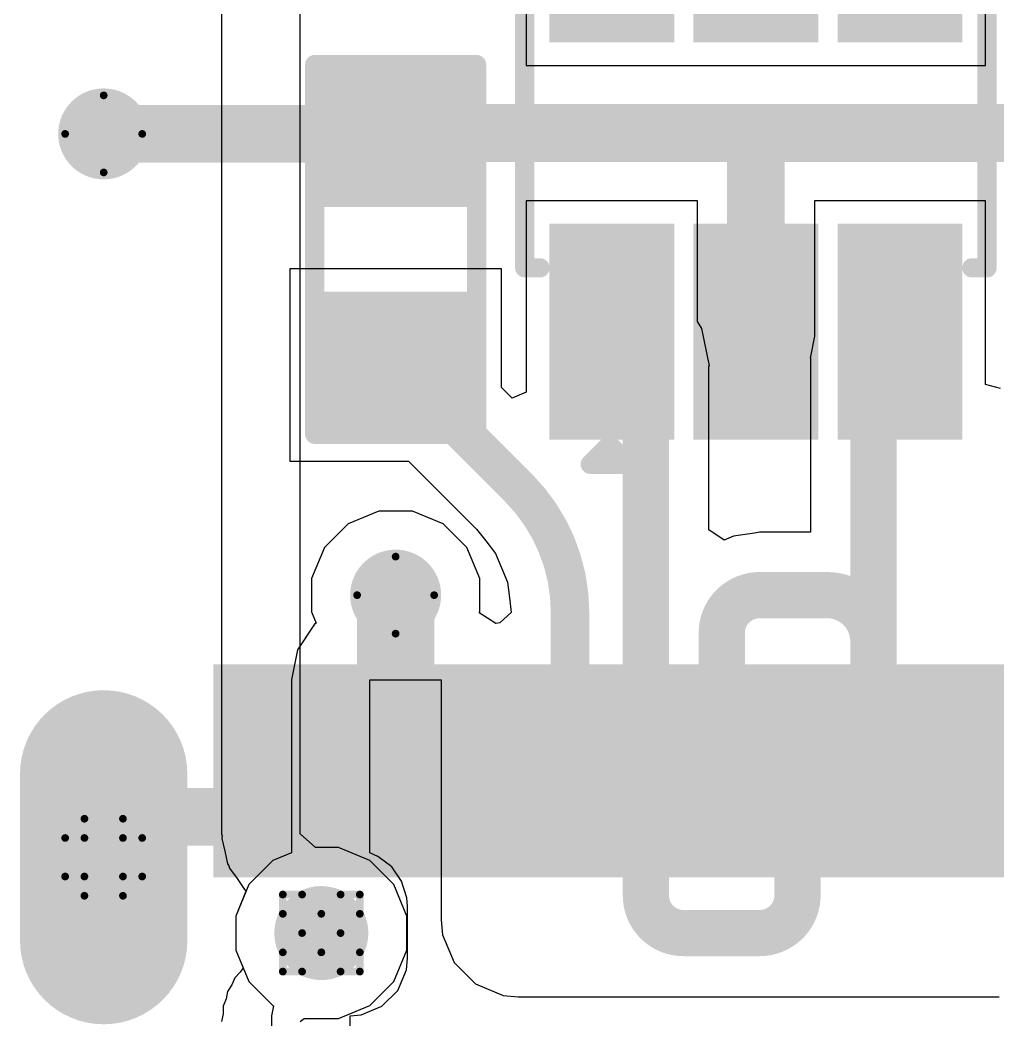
# Model space of a CAD drawing. Header units: inches. Extents: x -14 to 270, y -5 to 115.
# Drawn here: x 53.92 to 60.37, y 0.3 to 6.89 of the extents above; entities that cross this region are included whole.
import ezdxf

# ---------------------------------------------------------------- set-up
doc = ezdxf.new("R2010")
doc.units = ezdxf.units.IN
for name, color, linetype in [('Bottom Layer', 5, 'Continuous'), ('Bottom Solder', 6, 'Continuous'), ('Drill Drawing', 1, 'Continuous'), ('Multi-Layer', 9, 'Continuous'), ('Pad Holes', 156, 'Continuous'), ('Top Layer', 1, 'Continuous'), ('Top Overlay', 2, 'Continuous'), ('Top Paste', 8, 'Continuous'), ('Top Solder', 216, 'Continuous'), ('Via Holes', 16, 'Continuous')]:
    doc.layers.add(name, color=color, linetype=linetype)

# ---------------------------------------------------------------- blocks, each defined once
blk = doc.blocks.new('SOT_23_6_49')
at = {"layer": 'Top Layer'}
for points in [[(-1.92, 1.26), (-0.7, 1.26), (-0.7, 0.64), (-1.92, 0.64)], [(0.7, 1.26), (1.92, 1.26), (1.92, 0.64), (0.7, 0.64)], [(-1.92, 0.31), (-0.7, 0.31), (-0.7, -0.31), (-1.92, -0.31)], [(0.7, 0.31), (1.92, 0.31), (1.92, -0.31), (0.7, -0.31)], [(-1.92, -0.64), (-0.7, -0.64), (-0.7, -1.26), (-1.92, -1.26)], [(0.7, -0.64), (1.92, -0.64), (1.92, -1.26), (0.7, -1.26)]]:
    blk.add_hatch(color=1, dxfattribs=at).paths.add_polyline_path(points)
at = {"layer": 'Top Paste'}
for points in [[(-1.92, 1.26), (-0.7, 1.26), (-0.7, 0.64), (-1.92, 0.64)], [(0.7, 1.26), (1.92, 1.26), (1.92, 0.64), (0.7, 0.64)], [(-1.92, 0.31), (-0.7, 0.31), (-0.7, -0.31), (-1.92, -0.31)], [(0.7, 0.31), (1.92, 0.31), (1.92, -0.31), (0.7, -0.31)], [(-1.92, -0.64), (-0.7, -0.64), (-0.7, -1.26), (-1.92, -1.26)], [(0.7, -0.64), (1.92, -0.64), (1.92, -1.26), (0.7, -1.26)]]:
    blk.add_hatch(color=8, dxfattribs=at).paths.add_polyline_path(points)
at = {"layer": 'Top Solder'}
for points in [[(-2.0216, 1.3616), (-0.5984, 1.3616), (-0.5984, 0.5384), (-2.0216, 0.5384)], [(0.5984, 1.3616), (2.0216, 1.3616), (2.0216, 0.5384), (0.5984, 0.5384)], [(-2.0216, 0.4116), (-0.5984, 0.4116), (-0.5984, -0.4116), (-2.0216, -0.4116)], [(0.5984, 0.4116), (2.0216, 0.4116), (2.0216, -0.4116), (0.5984, -0.4116)], [(-2.0216, -0.5384), (-0.5984, -0.5384), (-0.5984, -1.3616), (-2.0216, -1.3616)], [(0.5984, -0.5384), (2.0216, -0.5384), (2.0216, -1.3616), (0.5984, -1.3616)]]:
    blk.add_hatch(color=216, dxfattribs=at).paths.add_polyline_path(points)
at = {"layer": 'Top Overlay'}
for points in [[(-0.889, 1.524, 0.127, 0.127, 0), (0.8636, 1.524, 0.127, 0.127, 0)], [(-0.889, 1.524, 0.127, 0.127, 0), (-0.889, 1.424, 0.127, 0.127, 0)], [(0.8636, 1.524, 0.127, 0.127, 0), (0.8636, 1.424, 0.127, 0.127, 0)], [(-2.1844, 1.0922, 0.127, 0.127, 0), (-2.0574, 0.9652, 0.127, 0.127, 0)], [(-2.1844, 1.0922, 0.127, 0.127, 0), (-2.1844, 0.8382, 0.127, 0.127, 0)], [(-2.0574, 0.9652, 0.127, 0.127, 0), (-2.1844, 0.8382, 0.127, 0.127, 0)], [(-0.889, -1.424, 0.127, 0.127, 0), (-0.889, -1.524, 0.127, 0.127, 0)], [(0.8636, -1.424, 0.127, 0.127, 0), (0.8636, -1.524, 0.127, 0.127, 0)], [(-0.889, -1.524, 0.127, 0.127, 0), (0.8636, -1.524, 0.127, 0.127, 0)]]:
    blk.add_lwpolyline(points, format="xyseb", dxfattribs=at)
for points in [[(-0.9207, 1.524, 0.0635, 0.0635, 1), (-0.8572, 1.524, 0.0635, 0.0635, 1)], [(-0.9207, 1.524, 0.0635, 0.0635, 1), (-0.8572, 1.524, 0.0635, 0.0635, 1)], [(0.8318, 1.524, 0.0635, 0.0635, 1), (0.8953, 1.524, 0.0635, 0.0635, 1)], [(0.8318, 1.524, 0.0635, 0.0635, 1), (0.8953, 1.524, 0.0635, 0.0635, 1)], [(-0.9207, 1.424, 0.0635, 0.0635, 1), (-0.8572, 1.424, 0.0635, 0.0635, 1)], [(0.8318, 1.424, 0.0635, 0.0635, 1), (0.8953, 1.424, 0.0635, 0.0635, 1)], [(-2.2161, 1.0922, 0.0635, 0.0635, 1), (-2.1526, 1.0922, 0.0635, 0.0635, 1)], [(-2.2161, 1.0922, 0.0635, 0.0635, 1), (-2.1526, 1.0922, 0.0635, 0.0635, 1)], [(-2.0892, 0.9652, 0.0635, 0.0635, 1), (-2.0257, 0.9652, 0.0635, 0.0635, 1)], [(-2.0892, 0.9652, 0.0635, 0.0635, 1), (-2.0257, 0.9652, 0.0635, 0.0635, 1)], [(-2.2161, 0.8382, 0.0635, 0.0635, 1), (-2.1526, 0.8382, 0.0635, 0.0635, 1)], [(-2.2161, 0.8382, 0.0635, 0.0635, 1), (-2.1526, 0.8382, 0.0635, 0.0635, 1)], [(-0.9207, -1.424, 0.0635, 0.0635, 1), (-0.8572, -1.424, 0.0635, 0.0635, 1)], [(0.8318, -1.424, 0.0635, 0.0635, 1), (0.8953, -1.424, 0.0635, 0.0635, 1)], [(-0.9207, -1.524, 0.0635, 0.0635, 1), (-0.8572, -1.524, 0.0635, 0.0635, 1)], [(-0.9207, -1.524, 0.0635, 0.0635, 1), (-0.8572, -1.524, 0.0635, 0.0635, 1)], [(0.8318, -1.524, 0.0635, 0.0635, 1), (0.8953, -1.524, 0.0635, 0.0635, 1)], [(0.8318, -1.524, 0.0635, 0.0635, 1), (0.8953, -1.524, 0.0635, 0.0635, 1)]]:
    blk.add_lwpolyline(points, format="xyseb", close=True, dxfattribs=at)
blk = doc.blocks.new('R___0603_82')
at = {"layer": 'Top Layer'}
for points in [[(-0.381, 0.4445), (-0.381, -0.4445), (-1.143, -0.4445), (-1.143, 0.4445)], [(1.143, 0.4445), (1.143, -0.4445), (0.381, -0.4445), (0.381, 0.4445)]]:
    blk.add_hatch(color=1, dxfattribs=at).paths.add_polyline_path(points)
at = {"layer": 'Top Paste'}
for points in [[(-0.381, 0.4445), (-0.381, -0.4445), (-1.143, -0.4445), (-1.143, 0.4445)], [(1.143, 0.4445), (1.143, -0.4445), (0.381, -0.4445), (0.381, 0.4445)]]:
    blk.add_hatch(color=8, dxfattribs=at).paths.add_polyline_path(points)
at = {"layer": 'Top Solder'}
for points in [[(-0.2794, 0.5461), (-0.2794, -0.5461), (-1.2446, -0.5461), (-1.2446, 0.5461)], [(1.2446, 0.5461), (1.2446, -0.5461), (0.2794, -0.5461), (0.2794, 0.5461)]]:
    blk.add_hatch(color=216, dxfattribs=at).paths.add_polyline_path(points)
at = {"layer": 'Top Overlay'}
for points in [[(-1.2192, 0.5334, 0.127, 0.127, 0), (1.2192, 0.5334, 0.127, 0.127, 0)], [(-1.2192, 0.5334, 0.127, 0.127, 0), (-1.2192, -0.5334, 0.127, 0.127, 0)], [(1.2192, 0.5334, 0.127, 0.127, 0), (1.2192, -0.5334, 0.127, 0.127, 0)], [(-1.2192, -0.5334, 0.127, 0.127, 0), (1.2192, -0.5334, 0.127, 0.127, 0)]]:
    blk.add_lwpolyline(points, format="xyseb", dxfattribs=at)
for points in [[(-1.25095, 0.5334, 0.0635, 0.0635, 1), (-1.18745, 0.5334, 0.0635, 0.0635, 1)], [(-1.25095, 0.5334, 0.0635, 0.0635, 1), (-1.18745, 0.5334, 0.0635, 0.0635, 1)], [(1.18745, 0.5334, 0.0635, 0.0635, 1), (1.25095, 0.5334, 0.0635, 0.0635, 1)], [(1.18745, 0.5334, 0.0635, 0.0635, 1), (1.25095, 0.5334, 0.0635, 0.0635, 1)], [(-1.25095, -0.5334, 0.0635, 0.0635, 1), (-1.18745, -0.5334, 0.0635, 0.0635, 1)], [(-1.25095, -0.5334, 0.0635, 0.0635, 1), (-1.18745, -0.5334, 0.0635, 0.0635, 1)], [(1.18745, -0.5334, 0.0635, 0.0635, 1), (1.25095, -0.5334, 0.0635, 0.0635, 1)], [(1.18745, -0.5334, 0.0635, 0.0635, 1), (1.25095, -0.5334, 0.0635, 0.0635, 1)]]:
    blk.add_lwpolyline(points, format="xyseb", close=True, dxfattribs=at)
blk = doc.blocks.new('TYPE_C_31_M_12__99')
at = {"layer": 'Bottom Layer'}
h = blk.add_hatch(color=5, dxfattribs=at)
edge = h.paths.add_edge_path()
edge.add_arc((-4.325, 2.355), 0.45, 0, 180)
edge.add_line((-4.775, 2.355), (-4.775, 1.255))
edge.add_arc((-4.325, 1.255), 0.45, 180, 360)
edge.add_line((-3.875, 1.255), (-3.875, 2.355))
at = {"layer": 'Bottom Solder'}
h = blk.add_hatch(color=6, dxfattribs=at)
edge = h.paths.add_edge_path()
edge.add_arc((-4.325, 2.355), 0.5516, 0, 180)
edge.add_line((-4.8766, 2.355), (-4.8766, 1.255))
edge.add_arc((-4.325, 1.255), 0.5516, 180, 360)
edge.add_line((-3.7734, 1.255), (-3.7734, 2.355))
h = blk.add_hatch(color=6, dxfattribs=at)
edge = h.paths.add_edge_path()
edge.add_arc((-2.89, 1.305), 0.1016, 0, 360)
at = {"layer": 'Multi-Layer'}
h = blk.add_hatch(color=9, dxfattribs=at)
edge = h.paths.add_edge_path()
edge.add_arc((-4.325, 2.355), 0.45, 0, 180)
edge.add_line((-4.775, 2.355), (-4.775, 1.255))
edge.add_arc((-4.325, 1.255), 0.45, 180, 360)
edge.add_line((-3.875, 1.255), (-3.875, 2.355))
at = {"layer": 'Pad Holes'}
h = blk.add_hatch(color=7, dxfattribs=at)
edge = h.paths.add_edge_path()
edge.add_arc((-4.325, 1.255), 0.3, 180, 360)
edge.add_line((-4.025, 1.255), (-4.025, 2.355))
edge.add_arc((-4.325, 2.355), 0.3, 0, 180)
edge.add_line((-4.625, 2.355), (-4.625, 1.255))
h = blk.add_hatch(color=7, dxfattribs=at)
edge = h.paths.add_edge_path()
edge.add_arc((-2.89, 1.305), 0.31, 0, 360)
at = {"layer": 'Top Layer'}
for points in [[(-3.5, 2.975), (-2.9, 2.975), (-2.9, 1.775), (-3.5, 1.775)], [(-2.7, 2.975), (-2.1, 2.975), (-2.1, 1.775), (-2.7, 1.775)], [(-1.9, 2.975), (-1.6, 2.975), (-1.6, 1.775), (-1.9, 1.775)], [(-1.4, 2.975), (-1.1, 2.975), (-1.1, 1.775), (-1.4, 1.775)], [(-0.9, 2.975), (-0.6, 2.975), (-0.6, 1.775), (-0.9, 1.775)], [(-0.4, 2.975), (-0.1, 2.975), (-0.1, 1.775), (-0.4, 1.775)], [(0.4, 1.775), (0.1, 1.775), (0.1, 2.975), (0.4, 2.975)], [(0.9, 1.775), (0.6, 1.775), (0.6, 2.975), (0.9, 2.975)], [(1.4, 1.775), (1.1, 1.775), (1.1, 2.975), (1.4, 2.975)]]:
    blk.add_hatch(color=1, dxfattribs=at).paths.add_polyline_path(points)
h = blk.add_hatch(color=1, dxfattribs=at)
edge = h.paths.add_edge_path()
edge.add_arc((-4.325, 2.355), 0.45, 0, 180)
edge.add_line((-4.775, 2.355), (-4.775, 1.255))
edge.add_arc((-4.325, 1.255), 0.45, 180, 360)
edge.add_line((-3.875, 1.255), (-3.875, 2.355))
at = {"layer": 'Top Paste'}
for points in [[(-3.5, 2.975), (-2.9, 2.975), (-2.9, 1.775), (-3.5, 1.775)], [(-2.7, 2.975), (-2.1, 2.975), (-2.1, 1.775), (-2.7, 1.775)], [(-1.9, 2.975), (-1.6, 2.975), (-1.6, 1.775), (-1.9, 1.775)], [(-1.4, 2.975), (-1.1, 2.975), (-1.1, 1.775), (-1.4, 1.775)], [(-0.9, 2.975), (-0.6, 2.975), (-0.6, 1.775), (-0.9, 1.775)], [(-0.4, 2.975), (-0.1, 2.975), (-0.1, 1.775), (-0.4, 1.775)], [(0.4, 1.775), (0.1, 1.775), (0.1, 2.975), (0.4, 2.975)], [(0.9, 1.775), (0.6, 1.775), (0.6, 2.975), (0.9, 2.975)], [(1.4, 1.775), (1.1, 1.775), (1.1, 2.975), (1.4, 2.975)]]:
    blk.add_hatch(color=8, dxfattribs=at).paths.add_polyline_path(points)
at = {"layer": 'Top Solder'}
for points in [[(-3.6016, 3.0766), (-2.7984, 3.0766), (-2.7984, 1.6734), (-3.6016, 1.6734)], [(-2.8016, 3.0766), (-1.9984, 3.0766), (-1.9984, 1.6734), (-2.8016, 1.6734)], [(-2.0016, 3.0766), (-1.4984, 3.0766), (-1.4984, 1.6734), (-2.0016, 1.6734)], [(-1.5016, 3.0766), (-0.9984, 3.0766), (-0.9984, 1.6734), (-1.5016, 1.6734)], [(-1.0016, 3.0766), (-0.4984, 3.0766), (-0.4984, 1.6734), (-1.0016, 1.6734)], [(-0.5016, 3.0766), (0.0016, 3.0766), (0.0016, 1.6734), (-0.5016, 1.6734)], [(0.5016, 1.6734), (-0.0016, 1.6734), (-0.0016, 3.0766), (0.5016, 3.0766)], [(1.0016, 1.6734), (0.4984, 1.6734), (0.4984, 3.0766), (1.0016, 3.0766)], [(1.5016, 1.6734), (0.9984, 1.6734), (0.9984, 3.0766), (1.5016, 3.0766)], [(2.0016, 1.6734), (1.4984, 1.6734), (1.4984, 3.0766), (2.0016, 3.0766)]]:
    blk.add_hatch(color=216, dxfattribs=at).paths.add_polyline_path(points)
h = blk.add_hatch(color=216, dxfattribs=at)
edge = h.paths.add_edge_path()
edge.add_arc((-4.325, 2.355), 0.5516, 0, 180)
edge.add_line((-4.8766, 2.355), (-4.8766, 1.255))
edge.add_arc((-4.325, 1.255), 0.5516, 180, 360)
edge.add_line((-3.7734, 1.255), (-3.7734, 2.355))
h = blk.add_hatch(color=216, dxfattribs=at)
edge = h.paths.add_edge_path()
edge.add_arc((-2.89, 1.305), 0.1016, 0, 360)

msp = doc.modelspace()

# ---------------------------------------------------------------- hatches: boundary and pattern name
at = {"layer": 'Bottom Layer'}
h = msp.add_hatch(color=5, dxfattribs=at)
edge = h.paths.add_edge_path()
edge.add_arc((54.47, 6.1405), 0.3, 0, 360)
h = msp.add_hatch(color=5, dxfattribs=at)
edge = h.paths.add_edge_path()
edge.add_arc((56.395, 3.0988), 0.3, 0, 360)
at = {"layer": 'Top Layer'}
h = msp.add_hatch(color=1, dxfattribs=at)
edge = h.paths.add_edge_path()
edge.add_arc((54.47, 6.1405), 0.3, 0, 360)
h = msp.add_hatch(color=1, dxfattribs=at)
edge = h.paths.add_edge_path()
edge.add_arc((56.395, 3.0988), 0.3, 0, 360)
at = {"layer": 'Via Holes'}
h = msp.add_hatch(color=7, dxfattribs=at)
edge = h.paths.add_edge_path()
edge.add_arc((54.47, 6.1405), 0.15, 0, 360)
h = msp.add_hatch(color=7, dxfattribs=at)
edge = h.paths.add_edge_path()
edge.add_arc((56.395, 3.0988), 0.15, 0, 360)

# ---------------------------------------------------------------- linework, layer by layer
at = {"layer": 'Bottom Layer'}
for p, q in [((55.2471, 8.2436), (55.2471, 5.1893)), ((55.765, 5.1893), (55.765, 8.1636)), ((55.2471, 5.1893), (55.247, 1.9204)), ((55.765, 1.9204), (55.765, 5.1893)), ((55.247, 1.9204), (55.247, 1.5244)), ((55.765, 1.5244), (55.765, 1.9204)), ((55.247, 1.5244), (55.2501, 1.509)), ((55.8666, 1.4344), (55.765, 1.5244)), ((55.2501, 1.509), (55.248, 1.4934)), ((55.248, 1.4934), (55.2697, 1.4104)), ((55.2697, 1.4104), (55.2865, 1.3262)), ((56.0172, 1.4344), (55.8666, 1.4344)), ((56.2245, 1.3485), (56.0172, 1.4344)), ((55.2865, 1.3262), (55.2952, 1.3131)), ((56.3831, 1.1898), (56.2245, 1.3485)), ((55.2952, 1.3131), (55.2992, 1.2979)), ((55.2992, 1.2979), (55.3511, 1.2295)), ((55.3511, 1.2295), (55.3988, 1.1582)), ((56.469, 0.9825), (56.3831, 1.1898)), ((55.4105, 1.1503), (55.341, 0.9825)), ((55.3988, 1.1582), (55.4105, 1.1503)), ((55.341, 0.9825), (55.341, 0.7582)), ((56.469, 0.7582), (56.469, 0.9825)), ((55.341, 0.7582), (55.3897, 0.6405)), ((56.3831, 0.5509), (56.469, 0.7582)), ((55.3704, 0.6116), (55.3343, 0.5755)), ((55.3897, 0.6405), (55.3704, 0.6116)), ((55.3148, 0.5284), (55.2865, 0.486)), ((55.3343, 0.5755), (55.3148, 0.5284)), ((56.2245, 0.3922), (56.3831, 0.5509)), ((55.2865, 0.486), (55.2765, 0.436)), ((55.2765, 0.436), (55.257, 0.3888)), ((55.257, 0.3378), (55.247, 0.2878)), ((55.257, 0.3888), (55.257, 0.3378)), ((56.0172, 0.3064), (56.2245, 0.3922)), ((55.765, 0.2878), (55.7928, 0.3064)), ((55.7928, 0.3064), (56.0172, 0.3064))]:
    msp.add_line(p, q, dxfattribs=at)
at = {"layer": 'Drill Drawing'}
for points in [[(54.216, 6.1405, 0.0508, 0.0508, 0), (54.47, 6.3945, 0.0508, 0.0508, 0)], [(54.47, 6.3945, 0.0508, 0.0508, 0), (54.724, 6.1405, 0.0508, 0.0508, 0)], [(54.216, 6.1405, 0.0508, 0.0508, 0), (54.47, 5.8865, 0.0508, 0.0508, 0)], [(54.47, 5.8865, 0.0508, 0.0508, 0), (54.724, 6.1405, 0.0508, 0.0508, 0)], [(56.141, 3.0988, 0.0508, 0.0508, 0), (56.395, 3.3528, 0.0508, 0.0508, 0)], [(56.395, 3.3528, 0.0508, 0.0508, 0), (56.649, 3.0988, 0.0508, 0.0508, 0)], [(56.141, 3.0988, 0.0508, 0.0508, 0), (56.395, 2.8448, 0.0508, 0.0508, 0)], [(56.395, 2.8448, 0.0508, 0.0508, 0), (56.649, 3.0988, 0.0508, 0.0508, 0)], [(54.343, 1.4974, 0.0508, 0.0508, 0), (54.343, 1.6244, 0.0508, 0.0508, 0)], [(54.343, 1.6244, 0.0508, 0.0508, 0), (54.597, 1.6244, 0.0508, 0.0508, 0)], [(54.597, 1.4974, 0.0508, 0.0508, 0), (54.597, 1.6244, 0.0508, 0.0508, 0)], [(54.216, 1.2434, 0.0508, 0.0508, 0), (54.216, 1.4974, 0.0508, 0.0508, 0)], [(54.216, 1.4974, 0.0508, 0.0508, 0), (54.343, 1.4974, 0.0508, 0.0508, 0)], [(54.597, 1.4974, 0.0508, 0.0508, 0), (54.724, 1.4974, 0.0508, 0.0508, 0)], [(54.724, 1.2434, 0.0508, 0.0508, 0), (54.724, 1.4974, 0.0508, 0.0508, 0)], [(54.216, 1.2434, 0.0508, 0.0508, 0), (54.343, 1.2434, 0.0508, 0.0508, 0)], [(54.343, 1.1164, 0.0508, 0.0508, 0), (54.343, 1.2434, 0.0508, 0.0508, 0)], [(54.597, 1.2434, 0.0508, 0.0508, 0), (54.724, 1.2434, 0.0508, 0.0508, 0)], [(54.597, 1.1164, 0.0508, 0.0508, 0), (54.597, 1.2434, 0.0508, 0.0508, 0)], [(54.343, 1.1164, 0.0508, 0.0508, 0), (54.597, 1.1164, 0.0508, 0.0508, 0)], [(55.651, 0.9974, 0.0508, 0.0508, 0), (55.651, 1.1244, 0.0508, 0.0508, 0)], [(55.651, 1.1244, 0.0508, 0.0508, 0), (55.778, 1.1244, 0.0508, 0.0508, 0)], [(55.778, 1.1244, 0.0508, 0.0508, 0), (55.905, 0.9974, 0.0508, 0.0508, 0)], [(55.905, 0.9974, 0.0508, 0.0508, 0), (56.032, 1.1244, 0.0508, 0.0508, 0)], [(56.032, 1.1244, 0.0508, 0.0508, 0), (56.159, 1.1244, 0.0508, 0.0508, 0)], [(56.159, 0.9974, 0.0508, 0.0508, 0), (56.159, 1.1244, 0.0508, 0.0508, 0)], [(55.651, 0.9974, 0.0508, 0.0508, 0), (55.778, 0.8704, 0.0508, 0.0508, 0)], [(56.032, 0.8704, 0.0508, 0.0508, 0), (56.159, 0.9974, 0.0508, 0.0508, 0)], [(55.651, 0.7434, 0.0508, 0.0508, 0), (55.778, 0.8704, 0.0508, 0.0508, 0)], [(56.032, 0.8704, 0.0508, 0.0508, 0), (56.159, 0.7434, 0.0508, 0.0508, 0)], [(55.651, 0.6164, 0.0508, 0.0508, 0), (55.651, 0.7434, 0.0508, 0.0508, 0)], [(55.778, 0.6164, 0.0508, 0.0508, 0), (55.905, 0.7434, 0.0508, 0.0508, 0)], [(55.905, 0.7434, 0.0508, 0.0508, 0), (56.032, 0.6164, 0.0508, 0.0508, 0)], [(56.159, 0.6164, 0.0508, 0.0508, 0), (56.159, 0.7434, 0.0508, 0.0508, 0)], [(55.651, 0.6164, 0.0508, 0.0508, 0), (55.778, 0.6164, 0.0508, 0.0508, 0)], [(56.032, 0.6164, 0.0508, 0.0508, 0), (56.159, 0.6164, 0.0508, 0.0508, 0)]]:
    msp.add_lwpolyline(points, format="xyseb", dxfattribs=at)
for points in [[(54.4573, 6.3945, 0.0254, 0.0254, 1), (54.4827, 6.3945, 0.0254, 0.0254, 1)], [(54.4573, 6.3945, 0.0254, 0.0254, 1), (54.4827, 6.3945, 0.0254, 0.0254, 1)], [(54.2033, 6.1405, 0.0254, 0.0254, 1), (54.2287, 6.1405, 0.0254, 0.0254, 1)], [(54.2033, 6.1405, 0.0254, 0.0254, 1), (54.2287, 6.1405, 0.0254, 0.0254, 1)], [(54.7113, 6.1405, 0.0254, 0.0254, 1), (54.7367, 6.1405, 0.0254, 0.0254, 1)], [(54.7113, 6.1405, 0.0254, 0.0254, 1), (54.7367, 6.1405, 0.0254, 0.0254, 1)], [(54.4573, 5.8865, 0.0254, 0.0254, 1), (54.4827, 5.8865, 0.0254, 0.0254, 1)], [(54.4573, 5.8865, 0.0254, 0.0254, 1), (54.4827, 5.8865, 0.0254, 0.0254, 1)], [(56.3823, 3.3528, 0.0254, 0.0254, 1), (56.4077, 3.3528, 0.0254, 0.0254, 1)], [(56.3823, 3.3528, 0.0254, 0.0254, 1), (56.4077, 3.3528, 0.0254, 0.0254, 1)], [(56.1283, 3.0988, 0.0254, 0.0254, 1), (56.1537, 3.0988, 0.0254, 0.0254, 1)], [(56.1283, 3.0988, 0.0254, 0.0254, 1), (56.1537, 3.0988, 0.0254, 0.0254, 1)], [(56.6363, 3.0988, 0.0254, 0.0254, 1), (56.6617, 3.0988, 0.0254, 0.0254, 1)], [(56.6363, 3.0988, 0.0254, 0.0254, 1), (56.6617, 3.0988, 0.0254, 0.0254, 1)], [(56.3823, 2.8448, 0.0254, 0.0254, 1), (56.4077, 2.8448, 0.0254, 0.0254, 1)], [(56.3823, 2.8448, 0.0254, 0.0254, 1), (56.4077, 2.8448, 0.0254, 0.0254, 1)], [(54.3303, 1.6244, 0.0254, 0.0254, 1), (54.3557, 1.6244, 0.0254, 0.0254, 1)], [(54.3303, 1.6244, 0.0254, 0.0254, 1), (54.3557, 1.6244, 0.0254, 0.0254, 1)], [(54.5843, 1.6244, 0.0254, 0.0254, 1), (54.6097, 1.6244, 0.0254, 0.0254, 1)], [(54.5843, 1.6244, 0.0254, 0.0254, 1), (54.6097, 1.6244, 0.0254, 0.0254, 1)], [(54.2033, 1.4974, 0.0254, 0.0254, 1), (54.2287, 1.4974, 0.0254, 0.0254, 1)], [(54.2033, 1.4974, 0.0254, 0.0254, 1), (54.2287, 1.4974, 0.0254, 0.0254, 1)], [(54.3303, 1.4974, 0.0254, 0.0254, 1), (54.3557, 1.4974, 0.0254, 0.0254, 1)], [(54.3303, 1.4974, 0.0254, 0.0254, 1), (54.3557, 1.4974, 0.0254, 0.0254, 1)], [(54.5843, 1.4974, 0.0254, 0.0254, 1), (54.6097, 1.4974, 0.0254, 0.0254, 1)], [(54.5843, 1.4974, 0.0254, 0.0254, 1), (54.6097, 1.4974, 0.0254, 0.0254, 1)], [(54.7113, 1.4974, 0.0254, 0.0254, 1), (54.7367, 1.4974, 0.0254, 0.0254, 1)], [(54.7113, 1.4974, 0.0254, 0.0254, 1), (54.7367, 1.4974, 0.0254, 0.0254, 1)], [(54.2033, 1.2434, 0.0254, 0.0254, 1), (54.2287, 1.2434, 0.0254, 0.0254, 1)], [(54.2033, 1.2434, 0.0254, 0.0254, 1), (54.2287, 1.2434, 0.0254, 0.0254, 1)], [(54.3303, 1.2434, 0.0254, 0.0254, 1), (54.3557, 1.2434, 0.0254, 0.0254, 1)], [(54.3303, 1.2434, 0.0254, 0.0254, 1), (54.3557, 1.2434, 0.0254, 0.0254, 1)], [(54.5843, 1.2434, 0.0254, 0.0254, 1), (54.6097, 1.2434, 0.0254, 0.0254, 1)], [(54.5843, 1.2434, 0.0254, 0.0254, 1), (54.6097, 1.2434, 0.0254, 0.0254, 1)], [(54.7113, 1.2434, 0.0254, 0.0254, 1), (54.7367, 1.2434, 0.0254, 0.0254, 1)], [(54.7113, 1.2434, 0.0254, 0.0254, 1), (54.7367, 1.2434, 0.0254, 0.0254, 1)], [(54.3303, 1.1164, 0.0254, 0.0254, 1), (54.3557, 1.1164, 0.0254, 0.0254, 1)], [(54.3303, 1.1164, 0.0254, 0.0254, 1), (54.3557, 1.1164, 0.0254, 0.0254, 1)], [(54.5843, 1.1164, 0.0254, 0.0254, 1), (54.6097, 1.1164, 0.0254, 0.0254, 1)], [(54.5843, 1.1164, 0.0254, 0.0254, 1), (54.6097, 1.1164, 0.0254, 0.0254, 1)], [(55.6383, 1.1244, 0.0254, 0.0254, 1), (55.6637, 1.1244, 0.0254, 0.0254, 1)], [(55.6383, 1.1244, 0.0254, 0.0254, 1), (55.6637, 1.1244, 0.0254, 0.0254, 1)], [(55.7653, 1.1244, 0.0254, 0.0254, 1), (55.7907, 1.1244, 0.0254, 0.0254, 1)], [(55.7653, 1.1244, 0.0254, 0.0254, 1), (55.7907, 1.1244, 0.0254, 0.0254, 1)], [(56.0193, 1.1244, 0.0254, 0.0254, 1), (56.0447, 1.1244, 0.0254, 0.0254, 1)], [(56.0193, 1.1244, 0.0254, 0.0254, 1), (56.0447, 1.1244, 0.0254, 0.0254, 1)], [(56.1463, 1.1244, 0.0254, 0.0254, 1), (56.1717, 1.1244, 0.0254, 0.0254, 1)], [(56.1463, 1.1244, 0.0254, 0.0254, 1), (56.1717, 1.1244, 0.0254, 0.0254, 1)], [(55.6383, 0.9974, 0.0254, 0.0254, 1), (55.6637, 0.9974, 0.0254, 0.0254, 1)], [(55.6383, 0.9974, 0.0254, 0.0254, 1), (55.6637, 0.9974, 0.0254, 0.0254, 1)], [(55.8923, 0.9974, 0.0254, 0.0254, 1), (55.9177, 0.9974, 0.0254, 0.0254, 1)], [(55.8923, 0.9974, 0.0254, 0.0254, 1), (55.9177, 0.9974, 0.0254, 0.0254, 1)], [(56.1463, 0.9974, 0.0254, 0.0254, 1), (56.1717, 0.9974, 0.0254, 0.0254, 1)], [(56.1463, 0.9974, 0.0254, 0.0254, 1), (56.1717, 0.9974, 0.0254, 0.0254, 1)], [(55.7653, 0.8704, 0.0254, 0.0254, 1), (55.7907, 0.8704, 0.0254, 0.0254, 1)], [(55.7653, 0.8704, 0.0254, 0.0254, 1), (55.7907, 0.8704, 0.0254, 0.0254, 1)], [(56.0193, 0.8704, 0.0254, 0.0254, 1), (56.0447, 0.8704, 0.0254, 0.0254, 1)], [(56.0193, 0.8704, 0.0254, 0.0254, 1), (56.0447, 0.8704, 0.0254, 0.0254, 1)], [(55.6383, 0.7434, 0.0254, 0.0254, 1), (55.6637, 0.7434, 0.0254, 0.0254, 1)], [(55.6383, 0.7434, 0.0254, 0.0254, 1), (55.6637, 0.7434, 0.0254, 0.0254, 1)], [(55.8923, 0.7434, 0.0254, 0.0254, 1), (55.9177, 0.7434, 0.0254, 0.0254, 1)], [(55.8923, 0.7434, 0.0254, 0.0254, 1), (55.9177, 0.7434, 0.0254, 0.0254, 1)], [(56.1463, 0.7434, 0.0254, 0.0254, 1), (56.1717, 0.7434, 0.0254, 0.0254, 1)], [(56.1463, 0.7434, 0.0254, 0.0254, 1), (56.1717, 0.7434, 0.0254, 0.0254, 1)], [(55.6383, 0.6164, 0.0254, 0.0254, 1), (55.6637, 0.6164, 0.0254, 0.0254, 1)], [(55.6383, 0.6164, 0.0254, 0.0254, 1), (55.6637, 0.6164, 0.0254, 0.0254, 1)], [(55.7653, 0.6164, 0.0254, 0.0254, 1), (55.7907, 0.6164, 0.0254, 0.0254, 1)], [(55.7653, 0.6164, 0.0254, 0.0254, 1), (55.7907, 0.6164, 0.0254, 0.0254, 1)], [(56.0193, 0.6164, 0.0254, 0.0254, 1), (56.0447, 0.6164, 0.0254, 0.0254, 1)], [(56.0193, 0.6164, 0.0254, 0.0254, 1), (56.0447, 0.6164, 0.0254, 0.0254, 1)], [(56.1463, 0.6164, 0.0254, 0.0254, 1), (56.1717, 0.6164, 0.0254, 0.0254, 1)], [(56.1463, 0.6164, 0.0254, 0.0254, 1), (56.1717, 0.6164, 0.0254, 0.0254, 1)]]:
    msp.add_lwpolyline(points, format="xyseb", close=True, dxfattribs=at)
at = {"layer": 'Top Layer'}
for p, q in [((57.2563, 8.3201), (57.2563, 6.5921)), ((60.2843, 6.5921), (60.2843, 8.3201)), ((57.2563, 6.5921), (58.3843, 6.5921)), ((58.3843, 6.5921), (58.3843, 6.5921)), ((58.3843, 6.5921), (59.1563, 6.5921)), ((59.1563, 6.5921), (59.1563, 6.5921)), ((59.1563, 6.5921), (60.2843, 6.5921)), ((58.3843, 5.7001), (57.2563, 5.7001)), ((57.2563, 5.7001), (57.2563, 4.4373)), ((58.3843, 4.9033), (58.3843, 5.7001)), ((60.2843, 5.7001), (59.1563, 5.7001)), ((59.1563, 5.7001), (59.1563, 4.8072)), ((60.2843, 4.4871), (60.2843, 5.7001)), ((57.0935, 5.2515), (55.6965, 5.2515)), ((55.6965, 5.2515), (55.6965, 3.9815)), ((57.0935, 4.4674), (57.0935, 5.2515)), ((58.4148, 4.8577), (58.3843, 4.9033)), ((58.4638, 4.6115), (58.4148, 4.8577)), ((59.1563, 4.8072), (59.1272, 4.6608)), ((59.1272, 4.6608), (59.1306, 4.6608)), ((59.1306, 4.6608), (59.1306, 3.5132)), ((58.4594, 3.5302), (58.4594, 4.6115)), ((58.4594, 4.6115), (58.4638, 4.6115)), ((60.3829, 4.4624), (60.2843, 4.4871)), ((57.1625, 4.3984), (57.0935, 4.4674)), ((57.2563, 4.4373), (57.1625, 4.3984)), ((55.6965, 3.9815), (56.4806, 3.9815)), ((56.4806, 3.9815), (56.9268, 3.5353)), ((56.2848, 3.6528), (56.0812, 3.5685)), ((56.5052, 3.6528), (56.2848, 3.6528)), ((56.7088, 3.5685), (56.5052, 3.6528)), ((56.0812, 3.5685), (55.9253, 3.4126)), ((56.8647, 3.4126), (56.7088, 3.5685)), ((56.9268, 3.5353), (56.9286, 3.5335)), ((56.9286, 3.5335), (56.9291, 3.5331)), ((56.9291, 3.5331), (56.9895, 3.4565)), ((58.561, 3.4623), (58.4594, 3.5302)), ((58.7608, 3.5064), (58.6236, 3.4883)), ((58.795, 3.5132), (58.7608, 3.5064)), ((59.1306, 3.5132), (58.795, 3.5132)), ((56.9895, 3.4565), (57.0536, 3.373)), ((58.6236, 3.4883), (58.561, 3.4623)), ((55.9253, 3.4126), (55.841, 3.209)), ((56.949, 3.209), (56.8647, 3.4126)), ((57.0536, 3.373), (57.1314, 3.1851)), ((55.841, 3.209), (55.841, 2.9886)), ((56.949, 2.9886), (56.949, 3.209)), ((57.1314, 3.1851), (57.1451, 3.0809)), ((57.1451, 3.0809), (57.1566, 2.984)), ((55.841, 2.9886), (55.8716, 2.9147)), ((56.9467, 2.9831), (56.949, 2.9886)), ((57.0549, 2.9108), (56.9467, 2.9831)), ((57.1566, 2.984), (57.0829, 2.9169)), ((55.8595, 2.9066), (55.7472, 2.7386)), ((55.8716, 2.9147), (55.8595, 2.9066)), ((57.0829, 2.9169), (57.0549, 2.9108)), ((55.7472, 2.7386), (55.7078, 2.5404)), ((55.7078, 2.5404), (55.7078, 1.4001)), ((56.2257, 1.4), (56.2257, 2.5404)), ((56.2257, 2.5404), (56.695, 2.5404)), ((56.695, 2.5404), (56.695, 0.9579)), ((55.7079, 1.3992), (55.5855, 1.3485)), ((55.7078, 1.4001), (55.7078, 1.4)), ((55.7078, 1.4), (55.7079, 1.3992)), ((56.278, 1.3761), (56.2257, 1.4)), ((56.2257, 1.4), (56.2257, 1.4)), ((55.5855, 1.3485), (55.4269, 1.1898)), ((56.3688, 1.3061), (56.278, 1.3761)), ((56.4343, 1.2121), (56.3688, 1.3061)), ((55.4269, 1.1898), (55.341, 0.9825)), ((56.4687, 1.1027), (56.4343, 1.2121)), ((56.473, 1.0454), (56.4687, 1.1027)), ((56.473, 0.7023), (56.473, 1.0454)), ((55.341, 0.9825), (55.341, 0.7582)), ((56.695, 0.9579), (56.7048, 0.8586)), ((56.7048, 0.8586), (56.7807, 0.6752)), ((55.341, 0.7582), (55.4269, 0.5509)), ((56.4657, 0.6285), (56.473, 0.7023)), ((56.473, 0.7023), (56.473, 0.7023)), ((56.7807, 0.6752), (56.9211, 0.5348)), ((56.4093, 0.4923), (56.4657, 0.6285)), ((55.4269, 0.5509), (55.5855, 0.3922)), ((56.9211, 0.5348), (57.1046, 0.4588)), ((56.305, 0.388), (56.4093, 0.4923)), ((57.1046, 0.4588), (57.2039, 0.449)), ((57.2039, 0.449), (57.2039, 0.449)), ((57.2039, 0.449), (60.3753, 0.449)), ((55.5902, 0.3903), (55.577, 0.3243)), ((55.5855, 0.3922), (55.5902, 0.3903)), ((56.095, 0.3243), (56.1687, 0.3315)), ((56.1687, 0.3315), (56.305, 0.388)), ((55.577, 0.3243), (55.577, -0.7109)), ((56.095, -0.711), (56.095, 0.3243))]:
    msp.add_line(p, q, dxfattribs=at)
for points in [[(54.47, 6.1405, 0.381, 0.381, 0), (56.395, 6.1405, 0.381, 0.381, 0)], [(56.395, 6.1461, 0.381, 0.381, 0), (58.7703, 6.1461, 0.381, 0.381, 0)], [(56.395, 6.1405, 0.381, 0.381, 0), (56.395, 6.1461, 0.381, 0.381, 0)], [(58.7703, 6.1461, 0.381, 0.381, 0), (61.1468, 6.1461, 0.381, 0.381, 0)], [(58.7703, 4.8361, 0.381, 0.381, 0), (58.7703, 6.1461, 0.381, 0.381, 0)], [(57.8203, 4.8361, 0.3048, 0.3048, -0.414214), (58.045, 4.6115, 0.3048, 0.3048, 0)], [(59.545, 4.6608, 0.3048, 0.3048, -0.414214), (59.7203, 4.8361, 0.3048, 0.3048, 0)], [(58.045, 1.1176, 0.3048, 0.3048, 0), (58.045, 4.6115, 0.3048, 0.3048, 0)], [(59.545, 2.3499, 0.3048, 0.3048, 0), (59.545, 4.6608, 0.3048, 0.3048, 0)], [(56.395, 4.6165, 0.254, 0.254, 0), (57.202, 3.8095, 0.254, 0.254, 0)], [(57.202, 3.8095, 0.254, 0.254, 0), (57.2039, 3.8076, 0.254, 0.254, 0)], [(57.2039, 3.8076, 0.254, 0.254, -0.198638), (57.545, 2.9842, 0.254, 0.254, 0)], [(56.395, 1.9404, 0.508, 0.508, 0), (56.395, 3.0988, 0.508, 0.508, 0)], [(58.545, 2.8488, 0.3048, 0.3048, -0.414214), (58.795, 3.0988, 0.3048, 0.3048, 0)], [(58.795, 3.0988, 0.3048, 0.3048, 0), (59.2396, 3.0988, 0.3048, 0.3048, 0)], [(59.2396, 3.0988, 0.3048, 0.3048, -0.414214), (59.545, 2.7934, 0.3048, 0.3048, 0)], [(57.545, 2.9842, 0.254, 0.254, 0), (57.545, 2.9824, 0.254, 0.254, 0)], [(57.545, 1.9404, 0.254, 0.254, 0), (57.545, 2.9824, 0.254, 0.254, 0)], [(58.545, 2.3499, 0.3048, 0.3048, 0), (58.545, 2.8488, 0.3048, 0.3048, 0)], [(55.595, 1.7459, 0.381, 0.381, 0), (55.595, 1.9404, 0.381, 0.381, 0)], [(59.045, 1.1204, 0.3048, 0.3048, 0), (59.045, 1.9404, 0.3048, 0.3048, 0)], [(55.4855, 1.6364, 0.381, 0.381, 0), (55.595, 1.7459, 0.381, 0.381, 0)], [(54.47, 1.3967, 0.381, 0.381, 0), (54.7097, 1.6364, 0.381, 0.381, 0)], [(54.7097, 1.6364, 0.381, 0.381, 0), (55.4855, 1.6364, 0.381, 0.381, 0)], [(54.47, 1.3704, 0.381, 0.381, 0), (54.47, 1.3967, 0.381, 0.381, 0)], [(58.2922, 0.8704, 0.3048, 0.3048, -0.414214), (58.045, 1.1176, 0.3048, 0.3048, 0)], [(59.045, 1.1204, 0.3048, 0.3048, -0.414214), (58.795, 0.8704, 0.3048, 0.3048, 0)], [(58.2922, 0.8704, 0.3048, 0.3048, 0), (58.795, 0.8704, 0.3048, 0.3048, 0)]]:
    msp.add_lwpolyline(points, format="xyseb", dxfattribs=at)
for points in [[(54.3747, 6.1405, 0.1905, 0.1905, 1), (54.5652, 6.1405, 0.1905, 0.1905, 1)], [(56.2997, 6.1461, 0.1905, 0.1905, 1), (56.4902, 6.1461, 0.1905, 0.1905, 1)], [(56.2997, 6.1461, 0.1905, 0.1905, 1), (56.4902, 6.1461, 0.1905, 0.1905, 1)], [(56.2997, 6.1405, 0.1905, 0.1905, 1), (56.4902, 6.1405, 0.1905, 0.1905, 1)], [(56.2997, 6.1405, 0.1905, 0.1905, 1), (56.4902, 6.1405, 0.1905, 0.1905, 1)], [(58.6751, 6.1461, 0.1905, 0.1905, 1), (58.8656, 6.1461, 0.1905, 0.1905, 1)], [(58.6751, 6.1461, 0.1905, 0.1905, 1), (58.8656, 6.1461, 0.1905, 0.1905, 1)], [(58.6751, 6.1461, 0.1905, 0.1905, 1), (58.8656, 6.1461, 0.1905, 0.1905, 1)], [(58.6751, 4.8361, 0.1905, 0.1905, 1), (58.8656, 4.8361, 0.1905, 0.1905, 1)], [(57.7441, 4.8361, 0.1524, 0.1524, 1), (57.8965, 4.8361, 0.1524, 0.1524, 1)], [(59.6441, 4.8361, 0.1524, 0.1524, 1), (59.7965, 4.8361, 0.1524, 0.1524, 1)], [(57.9688, 4.6115, 0.1524, 0.1524, 1), (58.1212, 4.6115, 0.1524, 0.1524, 1)], [(57.9688, 4.6115, 0.1524, 0.1524, 1), (58.1212, 4.6115, 0.1524, 0.1524, 1)], [(59.4688, 4.6608, 0.1524, 0.1524, 1), (59.6212, 4.6608, 0.1524, 0.1524, 1)], [(59.4688, 4.6608, 0.1524, 0.1524, 1), (59.6212, 4.6608, 0.1524, 0.1524, 1)], [(56.3315, 4.6165, 0.127, 0.127, 1), (56.4585, 4.6165, 0.127, 0.127, 1)], [(57.1385, 3.8095, 0.127, 0.127, 1), (57.2655, 3.8095, 0.127, 0.127, 1)], [(57.1385, 3.8095, 0.127, 0.127, 1), (57.2655, 3.8095, 0.127, 0.127, 1)], [(57.1404, 3.8076, 0.127, 0.127, 1), (57.2674, 3.8076, 0.127, 0.127, 1)], [(57.1404, 3.8076, 0.127, 0.127, 1), (57.2674, 3.8076, 0.127, 0.127, 1)], [(56.268, 3.0988, 0.254, 0.254, 1), (56.522, 3.0988, 0.254, 0.254, 1)], [(58.7188, 3.0988, 0.1524, 0.1524, 1), (58.8712, 3.0988, 0.1524, 0.1524, 1)], [(58.7188, 3.0988, 0.1524, 0.1524, 1), (58.8712, 3.0988, 0.1524, 0.1524, 1)], [(59.1634, 3.0988, 0.1524, 0.1524, 1), (59.3158, 3.0988, 0.1524, 0.1524, 1)], [(59.1634, 3.0988, 0.1524, 0.1524, 1), (59.3158, 3.0988, 0.1524, 0.1524, 1)], [(57.4815, 2.9842, 0.127, 0.127, 1), (57.6085, 2.9842, 0.127, 0.127, 1)], [(57.4815, 2.9842, 0.127, 0.127, 1), (57.6085, 2.9842, 0.127, 0.127, 1)], [(57.4815, 2.9824, 0.127, 0.127, 1), (57.6085, 2.9824, 0.127, 0.127, 1)], [(57.4815, 2.9824, 0.127, 0.127, 1), (57.6085, 2.9824, 0.127, 0.127, 1)], [(58.4688, 2.8488, 0.1524, 0.1524, 1), (58.6212, 2.8488, 0.1524, 0.1524, 1)], [(58.4688, 2.8488, 0.1524, 0.1524, 1), (58.6212, 2.8488, 0.1524, 0.1524, 1)], [(59.4688, 2.7934, 0.1524, 0.1524, 1), (59.6212, 2.7934, 0.1524, 0.1524, 1)], [(58.4688, 2.3499, 0.1524, 0.1524, 1), (58.6212, 2.3499, 0.1524, 0.1524, 1)], [(59.4688, 2.3499, 0.1524, 0.1524, 1), (59.6212, 2.3499, 0.1524, 0.1524, 1)], [(56.268, 1.9404, 0.254, 0.254, 1), (56.522, 1.9404, 0.254, 0.254, 1)], [(55.4997, 1.9404, 0.1905, 0.1905, 1), (55.6902, 1.9404, 0.1905, 0.1905, 1)], [(57.4815, 1.9404, 0.127, 0.127, 1), (57.6085, 1.9404, 0.127, 0.127, 1)], [(58.9688, 1.9404, 0.1524, 0.1524, 1), (59.1212, 1.9404, 0.1524, 0.1524, 1)], [(55.4997, 1.7459, 0.1905, 0.1905, 1), (55.6902, 1.7459, 0.1905, 0.1905, 1)], [(55.4997, 1.7459, 0.1905, 0.1905, 1), (55.6902, 1.7459, 0.1905, 0.1905, 1)], [(54.6145, 1.6364, 0.1905, 0.1905, 1), (54.805, 1.6364, 0.1905, 0.1905, 1)], [(54.6145, 1.6364, 0.1905, 0.1905, 1), (54.805, 1.6364, 0.1905, 0.1905, 1)], [(55.3902, 1.6364, 0.1905, 0.1905, 1), (55.5807, 1.6364, 0.1905, 0.1905, 1)], [(55.3902, 1.6364, 0.1905, 0.1905, 1), (55.5807, 1.6364, 0.1905, 0.1905, 1)], [(54.3747, 1.3967, 0.1905, 0.1905, 1), (54.5652, 1.3967, 0.1905, 0.1905, 1)], [(54.3747, 1.3967, 0.1905, 0.1905, 1), (54.5652, 1.3967, 0.1905, 0.1905, 1)], [(54.3747, 1.3704, 0.1905, 0.1905, 1), (54.5652, 1.3704, 0.1905, 0.1905, 1)], [(57.9688, 1.1176, 0.1524, 0.1524, 1), (58.1212, 1.1176, 0.1524, 0.1524, 1)], [(57.9688, 1.1176, 0.1524, 0.1524, 1), (58.1212, 1.1176, 0.1524, 0.1524, 1)], [(58.9688, 1.1204, 0.1524, 0.1524, 1), (59.1212, 1.1204, 0.1524, 0.1524, 1)], [(58.9688, 1.1204, 0.1524, 0.1524, 1), (59.1212, 1.1204, 0.1524, 0.1524, 1)], [(58.216, 0.8704, 0.1524, 0.1524, 1), (58.3684, 0.8704, 0.1524, 0.1524, 1)], [(58.216, 0.8704, 0.1524, 0.1524, 1), (58.3684, 0.8704, 0.1524, 0.1524, 1)], [(58.7188, 0.8704, 0.1524, 0.1524, 1), (58.8712, 0.8704, 0.1524, 0.1524, 1)], [(58.7188, 0.8704, 0.1524, 0.1524, 1), (58.8712, 0.8704, 0.1524, 0.1524, 1)]]:
    msp.add_lwpolyline(points, format="xyseb", close=True, dxfattribs=at)

# ---------------------------------------------------------------- block references
at = {"rotation": 90}
for name, p in [('SOT_23_6_49', (58.7703, 6.1461)), ('R___0603_82', (56.395, 5.3785))]:
    msp.add_blockref(name, p, dxfattribs=at)
msp.add_blockref('TYPE_C_31_M_12__99', (58.795, -0.4346))

doc.saveas('drawing.dxf')
